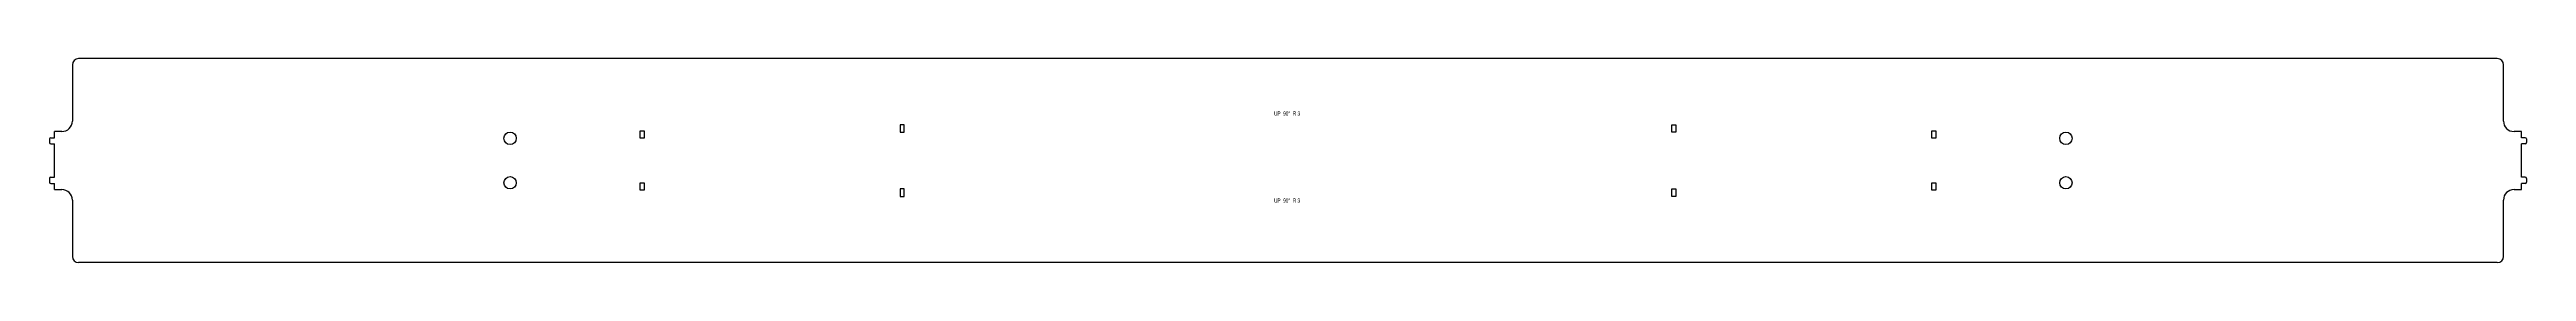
# Model space of a CAD drawing. Header units: millimetres. Extents: x 4 to 2004, y 4 to 169.
import ezdxf

# ---------------------------------------------------------------- set-up
doc = ezdxf.new("R2010")
doc.units = ezdxf.units.MM
doc.layers.add('CUT', color=7, linetype='Continuous', lineweight=25)
doc.styles.add('SLDTEXTSTYLE0', font='TXT', dxfattribs={"width": 0.645833})

msp = doc.modelspace()

# ---------------------------------------------------------------- linework, layer by layer
at = {"layer": 'CUT', "color": 3}
for p, q in [((22, 163.7), (22, 118.1)), ((1980, 168.7), (27, 168.7)), ((1985, 118.1), (1985, 163.7)), ((3.5, 103.6), (3.5, 100.6)), ((4.5, 104.6), (7.5, 104.6)), ((7.5, 104.6), (7.5, 109.6)), ((13.5, 109.6), (7.5, 109.6)), ((480.4, 110.1), (483.6, 110.1)), ((480.4, 104.1), (480.4, 110.1)), ((483.6, 104.1), (480.4, 104.1)), ((483.6, 110.1), (483.6, 104.1)), ((693.6, 115.1), (690.4, 115.1)), ((690.4, 115.1), (690.4, 109.1)), ((690.4, 109.1), (693.6, 109.1)), ((693.6, 109.1), (693.6, 115.1)), ((1313.4, 115.1), (1316.6, 115.1)), ((1313.4, 109.1), (1313.4, 115.1)), ((1316.6, 109.1), (1313.4, 109.1)), ((1316.6, 115.1), (1316.6, 109.1)), ((1523.4, 104.1), (1523.4, 110.1)), ((1523.4, 110.1), (1526.6, 110.1)), ((1526.6, 104.1), (1523.4, 104.1)), ((1526.6, 110.1), (1526.6, 104.1)), ((1999.5, 109.6), (1993.5, 109.6)), ((1999.5, 104.6), (1999.5, 109.6)), ((2002.5, 104.6), (1999.5, 104.6)), ((2003.5, 103.6), (2003.5, 100.6)), ((4.5, 99.6), (7.5, 99.6)), ((7.5, 72.6), (7.5, 99.6)), ((2002.5, 99.6), (1999.5, 99.6)), ((1999.5, 72.6), (1999.5, 99.6)), ((3.5, 71.6), (3.5, 68.6)), ((4.5, 72.6), (7.5, 72.6)), ((4.5, 67.6), (7.5, 67.6)), ((7.5, 62.6), (7.5, 67.6)), ((7.5, 62.6), (13.5, 62.6)), ((480.4, 68.1), (483.6, 68.1)), ((480.4, 62.1), (480.4, 68.1)), ((483.6, 62.1), (480.4, 62.1)), ((483.6, 68.1), (483.6, 62.1)), ((693.6, 63.1), (690.4, 63.1)), ((690.4, 63.1), (690.4, 57.1)), ((693.6, 57.1), (693.6, 63.1)), ((1313.4, 63.1), (1316.6, 63.1)), ((1313.4, 57.1), (1313.4, 63.1)), ((1316.6, 63.1), (1316.6, 57.1)), ((1523.4, 62.1), (1523.4, 68.1)), ((1523.4, 68.1), (1526.6, 68.1)), ((1526.6, 62.1), (1523.4, 62.1)), ((1526.6, 68.1), (1526.6, 62.1)), ((1993.5, 62.6), (1999.5, 62.6)), ((2002.5, 72.6), (1999.5, 72.6)), ((2002.5, 67.6), (1999.5, 67.6)), ((1999.5, 62.6), (1999.5, 67.6)), ((2003.5, 71.6), (2003.5, 68.6)), ((22, 54.1), (22, 8.5)), ((690.4, 57.1), (693.6, 57.1)), ((1316.6, 57.1), (1313.4, 57.1)), ((1985, 8.5), (1985, 54.1)), ((1980, 3.5), (27, 3.5))]:
    msp.add_line(p, q, dxfattribs=at)
for centre in [(375.4, 104.1), (1631.7, 104.1), (375.4, 68.1), (1631.7, 68.1)]:
    msp.add_circle(centre, 5, dxfattribs=at)
for centre, radius, start, end in [((27, 163.7), 5, 90, 180), ((1980, 163.7), 5, 0, 90), ((4.5, 103.6), 1, 90, 180), ((4.5, 100.6), 1, 180, 270), ((13.5, 118.1), 8.5, 270, 0), ((1993.5, 118.1), 8.5, 180, 270), ((2002.5, 103.6), 1, 0, 90), ((2002.5, 100.6), 1, 270, 0), ((4.5, 71.6), 1, 90, 180), ((4.5, 68.6), 1, 180, 270), ((13.5, 54.1), 8.5, 0, 90), ((1993.5, 54.1), 8.5, 90, 180), ((2002.5, 71.6), 1, 0, 90), ((2002.5, 68.6), 1, 270, 0), ((27, 8.5), 5, 180, 270), ((1980, 8.5), 5, 270, 0)]:
    msp.add_arc(centre, radius, start, end, dxfattribs=at)

# ---------------------------------------------------------------- texts
at = {"color": 7, "linetype": 'Continuous', "lineweight": 0, "char_height": 3.5, "attachment_point": 2, "style": 'SLDTEXTSTYLE0'}
for insert in [(1002.8, 125.9), (1002.8, 55.4)]:
    msp.add_mtext('UP  90°  R 3', dxfattribs=dict(at, insert=insert))

doc.saveas('drawing.dxf')
